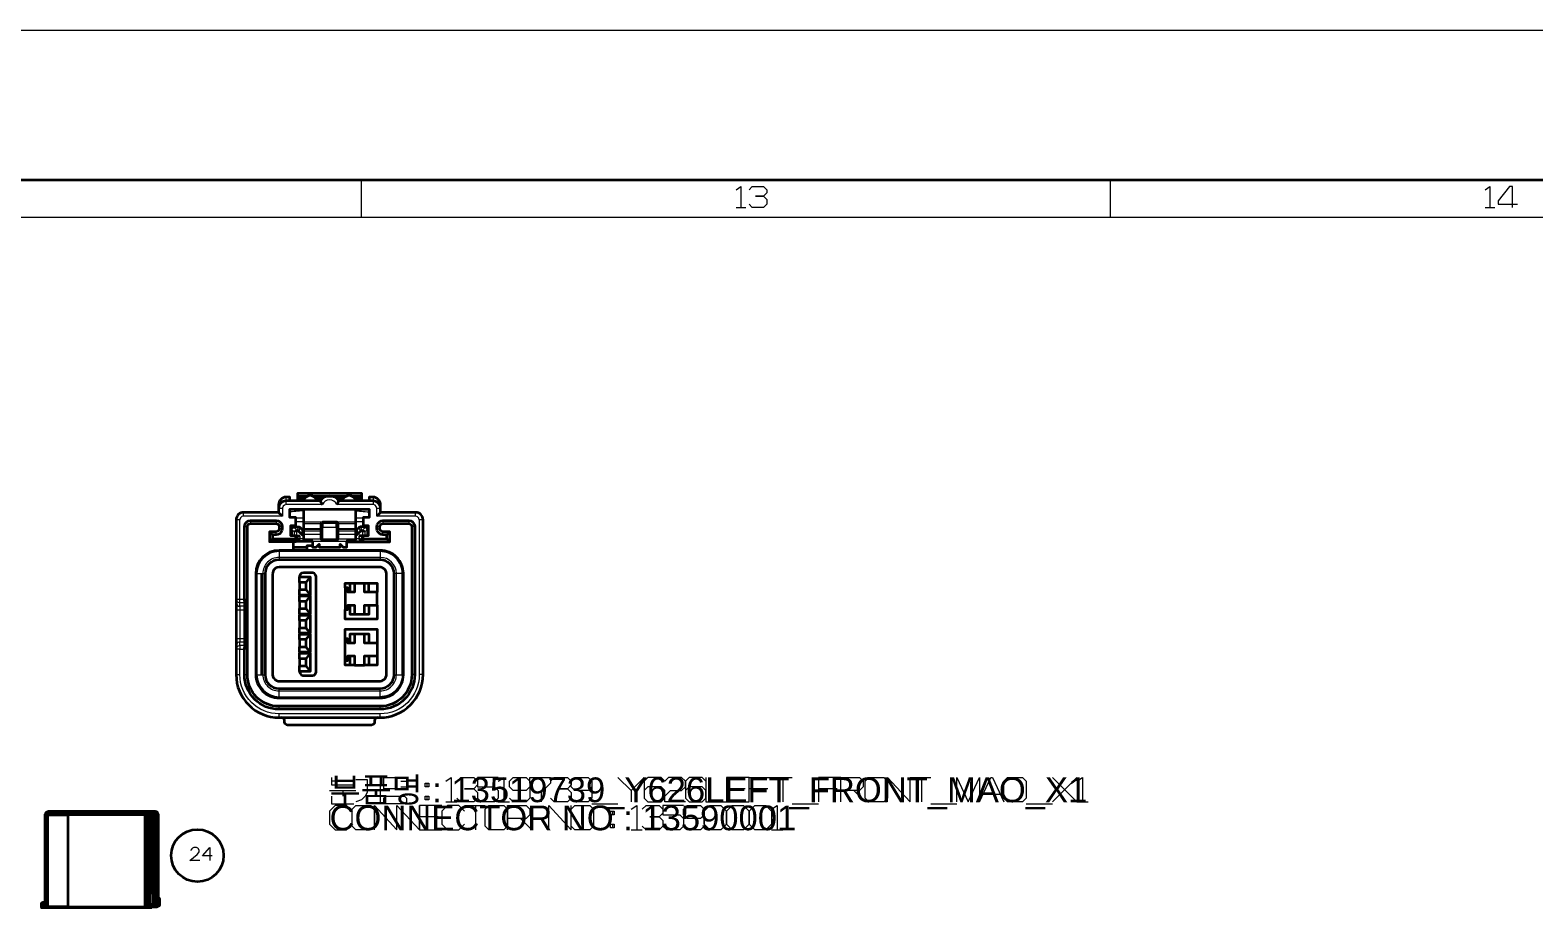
# Model space of a CAD drawing. Header units: millimetres. Extents: x 0 to 174, y 0 to 33.
# Drawn here: x 46.29 to 54.19, y 28.54 to 33.11 of the extents above; entities that cross this region are included whole.
import ezdxf

# ---------------------------------------------------------------- set-up
doc = ezdxf.new("R2010")
doc.units = ezdxf.units.MM
doc.layers.add('CAPTION_LLM_TEXT', color=7, linetype='Continuous')
doc.layers.add('CAPTION_ORIGINAL_OUTLINES', color=7, linetype='Continuous')
doc.layers.add('PDF_Geomertry', color=7, linetype='Continuous', true_color=0x405f80)
doc.styles.get("Standard").update_dxf_attribs({"font": 'arial.ttf'})

# ---------------------------------------------------------------- blocks, each defined once
blk = doc.blocks.new('SYM_13590001_002')
at = {"layer": 'PDF_Geomertry', "color": 7, "lineweight": 35}
for points in [[(-0.2553, 0.4857), (-0.2749, 0.5053), (-0.459, 0.5053, 0.414605), (-0.4983, 0.466), (-0.4983, 0.0489), (-0.4983, 0.0304), (-0.4983, -0.0076), (-0.4983, -0.1572), (-0.4983, -0.1953), (-0.4983, -0.2139), (-0.4983, -0.3481, 0.414419), (-0.2728, -0.5736), (0.2583, -0.5736, 0.414419), (0.4839, -0.3481), (0.4839, 0.466, 0.414522), (0.4446, 0.5053), (0.2606, 0.5053), (0.2606, 0.5261), (0.2606, 0.5458, 0.412893), (0.2211, 0.5853), (0.2015, 0.5853), (0.2015, 0.5656)], [(0.2606, 0.5261, 0.41295), (0.2211, 0.5656), (0.0415, 0.5656, 0.525512), (-0.0558, 0.5656), (-0.2356, 0.5656, 0.415528), (-0.2749, 0.5261), (-0.2749, 0.5053)], [(-0.2158, 0.5656), (-0.2158, 0.5853), (-0.2356, 0.5853, 0.411879), (-0.2749, 0.5458), (-0.2749, 0.5264)], [(0.17, 0.3654), (0.2931, 0.3654), (0.2931, 0.3872), (0.2733, 0.3872), (0.2726, 0.3872), (0.2631, 0.3889), (0.2544, 0.3935), (0.2476, 0.4004), (0.2433, 0.409), (0.2418, 0.4188), (0.2418, 0.4306), (0.2418, 0.4311), (0.2435, 0.4407), (0.2481, 0.4493), (0.255, 0.4561), (0.2637, 0.4606), (0.2733, 0.4619), (0.4092, 0.4619), (0.4099, 0.4619), (0.4193, 0.4603), (0.4279, 0.4557), (0.4347, 0.4488), (0.4392, 0.4401), (0.4407, 0.4306), (0.4407, -0.3481, -0.413729), (0.2583, -0.5303), (-0.2728, -0.5303, -0.414293), (-0.455, -0.3481), (-0.455, -0.2139), (-0.455, -0.2114), (-0.4526, -0.2019), (-0.4393, -0.2197)], [(0.2576, 0.4306), (0.2586, 0.4361), (0.2643, 0.4435), (0.2733, 0.4463), (0.4092, 0.4463), (0.4147, 0.4453), (0.4221, 0.4394), (0.4249, 0.4306), (0.4249, -0.3481, -0.413882), (0.2583, -0.5146), (-0.2728, -0.5146, -0.413882), (-0.4393, -0.3481), (-0.4393, -0.2197), (-0.4393, -0.2026), (-0.4393, -0.1572), (-0.4393, -0.0076), (-0.4393, 0.0376), (-0.4393, 0.0547), (-0.4393, 0.4306), (-0.4383, 0.4361), (-0.4325, 0.4435), (-0.4235, 0.4463), (-0.2876, 0.4463), (-0.2822, 0.4453), (-0.2747, 0.4394), (-0.2719, 0.4306), (-0.2719, 0.4188), (-0.2729, 0.4132), (-0.2787, 0.4057), (-0.2876, 0.4029), (-0.3232, 0.4029), (-0.3232, 0.3496), (-0.3074, 0.3654)]]:
    blk.add_lwpolyline(points, format="xyb", dxfattribs=at)
at = {"layer": 'PDF_Geomertry', "color": 7, "lineweight": 13}
for points in [[(0.4446, 0.4857), (0.2408, 0.4857), (0.2408, 0.5261), (0.2385, 0.5354), (0.2321, 0.5425), (0.2232, 0.5458), (0.2211, 0.5458), (0.0297, 0.5458, 0.693537), (-0.044, 0.5458), (-0.2356, 0.5458), (-0.2449, 0.5436), (-0.2519, 0.5371), (-0.2551, 0.5282), (-0.2553, 0.5261), (-0.2553, 0.4857), (-0.459, 0.4857), (-0.459, 0.5053)], [(-0.2729, 0.3053), (-0.2729, 0.299, 0.413646), (-0.3888, 0.1833), (-0.3583, 0.1833), (-0.3583, -0.3482), (-0.3458, -0.3482)], [(0.2586, 0.3053), (0.2586, 0.299), (-0.2729, 0.299), (-0.2729, 0.2686, 0.414407), (-0.3583, 0.1833), (-0.3458, 0.1833)], [(0.3806, 0.1833), (0.3743, 0.1833, 0.414441), (0.2586, 0.299), (0.2586, 0.2686), (-0.2729, 0.2686), (-0.2729, 0.2561)], [(-0.2729, -0.4703), (-0.2729, -0.464), (0.2586, -0.464), (0.2586, -0.4336, 0.414436), (0.3439, -0.3482), (0.3743, -0.3482), (0.3743, 0.1833), (0.3439, 0.1833, 0.413998), (0.2586, 0.2686), (0.2586, 0.2561)], [(-0.395, 0.1833), (-0.3888, 0.1833), (-0.3888, -0.3482), (-0.3583, -0.3482, 0.414924), (-0.2729, -0.4336), (-0.2729, -0.4211)], [(-0.2728, -0.5736), (-0.2728, -0.5539, -0.414603), (-0.4786, -0.3481)], [(-0.395, -0.3482), (-0.3888, -0.3482, 0.413968), (-0.2729, -0.464), (-0.2729, -0.4336), (0.2586, -0.4336), (0.2586, -0.4211)], [(0.4839, -0.3481), (0.4643, -0.3481, -0.414156), (0.2583, -0.5539)], [(0.3806, -0.3482), (0.3743, -0.3482, -0.414792), (0.2586, -0.464), (0.2586, -0.4703)]]:
    blk.add_lwpolyline(points, format="xyb", dxfattribs=at)
for points in [[(-0.2356, 0.5458), (-0.2356, 0.5656), (-0.2356, 0.5853)], [(0.2211, 0.5853), (0.2211, 0.5656), (0.2211, 0.5458)], [(-0.459, 0.4857), (-0.4682, 0.4833), (-0.4753, 0.4769), (-0.4786, 0.4679), (-0.4786, 0.466), (-0.4983, 0.466)], [(-0.2553, 0.5261), (-0.2749, 0.5261)], [(-0.2158, 0.5079), (-0.2139, 0.5079), (-0.2149, 0.5222)], [(-0.145, 0.5131), (-0.1549, 0.5125), (-0.1646, 0.5118), (-0.1744, 0.5111), (-0.1843, 0.5104), (-0.194, 0.5096), (-0.2039, 0.5089), (-0.2137, 0.5079), (-0.2139, 0.5079), (-0.2139, 0.4789)], [(-0.1843, 0.4758), (-0.145, 0.4758)], [(0.1306, 0.5131), (0.1308, 0.5131), (0.1406, 0.5125), (0.1504, 0.5118), (0.1603, 0.5111), (0.1701, 0.5104), (0.1799, 0.5096), (0.1897, 0.5088), (0.1994, 0.5079), (0.1994, 0.4789)], [(0.1306, 0.4758), (0.17, 0.4758)], [(0.2004, 0.5222), (0.1994, 0.5079), (0.2015, 0.5079)], [(0.2606, 0.5261), (0.2408, 0.5261)], [(0.4643, 0.466), (0.4619, 0.4753), (0.4556, 0.4824), (0.4465, 0.4856), (0.4446, 0.4857), (0.4446, 0.5053)], [(-0.4393, 0.0376), (-0.455, 0.0114), (-0.4786, 0.0114), (-0.4786, 0.0299), (-0.4858, 0.0311), (-0.4921, 0.035), (-0.496, 0.0399), (-0.4983, 0.0489), (-0.4786, 0.0489), (-0.4786, 0.466)], [(-0.455, 0.4306), (-0.4393, 0.4306)], [(-0.4235, 0.4619), (-0.4235, 0.4463)], [(-0.2876, 0.4619), (-0.2876, 0.4463)], [(-0.2876, 0.3872), (-0.2876, 0.4029)], [(-0.2562, 0.4306), (-0.2719, 0.4306)], [(-0.2562, 0.4188), (-0.2719, 0.4188)], [(-0.2075, 0.4168), (-0.1929, 0.4024), (-0.1929, 0.3813)], [(-0.1962, 0.4281), (-0.1818, 0.4135), (-0.1756, 0.4135), (-0.1693, 0.4285)], [(-0.1922, 0.4285), (-0.1922, 0.4364)], [(-0.145, 0.4546), (-0.1843, 0.4546)], [(-0.1662, 0.4024), (-0.1818, 0.4024), (-0.1818, 0.3813)], [(-0.1615, 0.4251), (-0.1694, 0.406)], [(-0.0476, 0.4535), (-0.145, 0.4535)], [(-0.0506, 0.4447), (-0.145, 0.4447)], [(-0.0506, 0.4193), (-0.145, 0.4193)], [(-0.0506, 0.415), (-0.145, 0.415)], [(-0.0506, 0.4069), (-0.145, 0.4069)], [(-0.0506, 0.4399), (-0.0499, 0.4428), (-0.0492, 0.4442), (-0.0482, 0.4453), (-0.0457, 0.4469), (-0.0426, 0.4475), (-0.0426, 0.4553)], [(0.0361, 0.4282), (0.0282, 0.4282), (0.0282, 0.4475), (-0.0426, 0.4475), (-0.0426, 0.4282), (-0.0506, 0.4282)], [(0.0282, 0.4553), (0.0282, 0.4475), (0.0326, 0.4463), (0.0347, 0.4442), (0.0356, 0.4428), (0.036, 0.4413), (0.0361, 0.4399)], [(0.1306, 0.4535), (0.0332, 0.4535)], [(0.1306, 0.4447), (0.0361, 0.4447)], [(0.1306, 0.4193), (0.0361, 0.4193)], [(0.1306, 0.415), (0.0361, 0.415)], [(0.1306, 0.4069), (0.0361, 0.4069)], [(0.17, 0.4546), (0.1306, 0.4546)], [(0.1471, 0.4251), (0.155, 0.406)], [(0.1674, 0.3813), (0.1674, 0.4024), (0.1519, 0.4024)], [(0.155, 0.4285), (0.1611, 0.4135), (0.1674, 0.4135), (0.1819, 0.4281)], [(0.1778, 0.4364), (0.1778, 0.4285)], [(0.1931, 0.4168), (0.1785, 0.4024), (0.1785, 0.3813)], [(0.2418, 0.4306), (0.2575, 0.4306)], [(0.2418, 0.4188), (0.2575, 0.4188)], [(0.2733, 0.4619), (0.2733, 0.4463)], [(0.2733, 0.3872), (0.2733, 0.4029)], [(0.4092, 0.4619), (0.4092, 0.4463)], [(0.4407, 0.4306), (0.4249, 0.4306)], [(0.4839, 0.466), (0.4643, 0.466), (0.4643, -0.3481)], [(-0.1843, 0.3596), (-0.1785, 0.3596)], [(-0.1628, 0.3813), (-0.1628, 0.3675), (-0.145, 0.3675)], [(-0.0506, 0.3894), (-0.145, 0.3894)], [(-0.0506, 0.3639), (-0.145, 0.3639)], [(0.0835, 0.3513), (-0.0978, 0.3513)], [(-0.0978, 0.3257), (-0.0746, 0.3257)], [(-0.0624, 0.3257), (0.0479, 0.3257)], [(-0.0506, 0.3636), (-0.0426, 0.3636), (-0.0426, 0.3557)], [(0.0282, 0.3557), (0.0282, 0.3636), (0.0361, 0.3636)], [(0.1306, 0.3894), (0.0361, 0.3894)], [(0.1306, 0.3639), (0.0361, 0.3639)], [(0.0601, 0.3257), (0.0833, 0.3257)], [(0.1306, 0.3675), (0.1483, 0.3675), (0.1483, 0.3813)], [(0.164, 0.3596), (0.17, 0.3596)], [(0.3314, -0.3482), (0.3439, -0.3482), (0.3439, 0.1833), (0.3314, 0.1833)], [(-0.4983, 0.0304), (-0.4975, 0.025), (-0.4951, 0.02), (-0.4914, 0.0158), (-0.4865, 0.0129), (-0.4786, 0.0114), (-0.4786, -0.0076), (-0.455, -0.0076), (-0.4393, -0.0076)], [(-0.455, 0.0299), (-0.4786, 0.0299), (-0.4786, 0.0489), (-0.455, 0.0489)], [(-0.4983, -0.0076), (-0.4786, -0.0076), (-0.4786, -0.1572), (-0.455, -0.1572), (-0.4393, -0.1572)], [(-0.4983, -0.1572), (-0.4786, -0.1572), (-0.4786, -0.1762), (-0.455, -0.1762), (-0.4393, -0.2026)], [(-0.4983, -0.3481), (-0.4786, -0.3481), (-0.4786, -0.2139), (-0.4983, -0.2139), (-0.496, -0.2049), (-0.4921, -0.2), (-0.4858, -0.1961), (-0.4786, -0.1949), (-0.4786, -0.1762), (-0.4843, -0.1771), (-0.4896, -0.1794), (-0.4937, -0.1832), (-0.4968, -0.1879), (-0.4983, -0.1953)], [(-0.455, -0.1949), (-0.4786, -0.1949), (-0.4786, -0.2139), (-0.455, -0.2139)], [(-0.455, -0.3481), (-0.4393, -0.3481)], [(0.4407, -0.3481), (0.4249, -0.3481)], [(-0.2728, -0.5303), (-0.2728, -0.5146)], [(0.2583, -0.5303), (0.2583, -0.5146)], [(0.2583, -0.5736), (0.2583, -0.5539), (-0.2728, -0.5539)]]:
    blk.add_lwpolyline(points, dxfattribs=at)
at = {"layer": 'PDF_Geomertry', "color": 7, "lineweight": 35}
for points in [[(-0.1746, 0.5911), (-0.1746, 0.6069), (0.1601, 0.6069), (0.1601, 0.5911), (0.1601, 0.5793), (0.1601, 0.5656)], [(-0.1746, 0.5793), (-0.1746, 0.5911), (-0.1218, 0.5911)], [(-0.1746, 0.5656), (-0.1746, 0.5793), (-0.1394, 0.5793)], [(-0.0972, 0.5911), (-0.0072, 0.5911), (0.0829, 0.5911)], [(-0.0796, 0.5793), (-0.0426, 0.5793)], [(-0.0558, 0.5656), (-0.0511, 0.5569), (-0.046, 0.5486), (-0.044, 0.5458)], [(0.0282, 0.5793), (0.0653, 0.5793)], [(0.0297, 0.5458), (0.035, 0.5542), (0.0399, 0.5626), (0.0414, 0.5656)], [(0.1075, 0.5911), (0.1601, 0.5911)], [(0.1251, 0.5793), (0.1601, 0.5793)], [(-0.4393, 0.0547), (-0.4526, 0.0369), (-0.4536, 0.0393), (-0.455, 0.0489), (-0.455, 0.4306), (-0.455, 0.4311), (-0.4533, 0.4407), (-0.4488, 0.4493), (-0.4418, 0.4561), (-0.4332, 0.4606), (-0.4235, 0.4619), (-0.2876, 0.4619), (-0.2871, 0.4619), (-0.2775, 0.4603), (-0.2689, 0.4557), (-0.2621, 0.4488), (-0.2576, 0.4401), (-0.2562, 0.4306), (-0.2562, 0.4188), (-0.2562, 0.4181), (-0.2579, 0.4085), (-0.2625, 0.3999), (-0.2694, 0.3931), (-0.2781, 0.3888), (-0.2876, 0.3872), (-0.3074, 0.3872), (-0.3074, 0.3654), (-0.1843, 0.3654), (-0.1843, 0.3813), (-0.21, 0.3813), (-0.21, 0.4364), (-0.1843, 0.4364), (-0.1843, 0.4789), (-0.2158, 0.4789), (-0.2158, 0.5222), (0.2015, 0.5222), (0.2015, 0.4789), (0.17, 0.4789), (0.17, 0.4364), (0.1956, 0.4364), (0.1956, 0.3813), (0.17, 0.3813)], [(-0.145, 0.5222), (-0.145, 0.4535), (-0.145, 0.4447), (-0.145, 0.4193), (-0.145, 0.415), (-0.145, 0.4069), (-0.145, 0.3894), (-0.145, 0.3639), (-0.145, 0.3617), (-0.1096, 0.3617), (-0.1024, 0.3592), (-0.0978, 0.3513), (-0.0978, 0.3499), (-0.0978, 0.3257), (-0.0978, 0.3222), (-0.0781, 0.3222), (-0.0746, 0.3257), (-0.0624, 0.3381), (-0.0624, 0.3257), (-0.0624, 0.3222), (0.0479, 0.3222), (0.0479, 0.3257), (0.0479, 0.3381), (0.0601, 0.3257), (0.0636, 0.3222), (0.0833, 0.3222), (0.0833, 0.3257), (0.0833, 0.3499), (0.0835, 0.3513), (0.0868, 0.3581), (0.0951, 0.3617), (0.1306, 0.3617), (0.1306, 0.3639), (0.1306, 0.3894), (0.1306, 0.4069), (0.1306, 0.415), (0.1306, 0.4193), (0.1306, 0.4447), (0.1306, 0.4535), (0.1306, 0.5222)], [(0.2606, 0.5053), (0.2408, 0.4857)], [(-0.3232, 0.4029), (-0.3074, 0.3872)], [(-0.2081, 0.4128), (-0.2081, 0.3813)], [(-0.2079, 0.4128), (-0.2069, 0.4183), (-0.2013, 0.4257), (-0.1922, 0.4285), (-0.1712, 0.4285), (-0.1693, 0.4285), (-0.1615, 0.4251), (-0.16, 0.4239), (-0.1489, 0.4128), (-0.1489, 0.3951)], [(-0.1843, 0.4285), (-0.1843, 0.4364)], [(-0.145, 0.3951), (-0.1489, 0.3951), (-0.1489, 0.385), (-0.1662, 0.4024), (-0.1694, 0.406), (-0.1756, 0.4135)], [(-0.1489, 0.4051), (-0.145, 0.4051)], [(0.1611, 0.4135), (0.155, 0.406), (0.1519, 0.4024), (0.1346, 0.385), (0.1346, 0.3951), (0.1306, 0.3951)], [(0.1306, 0.4051), (0.1346, 0.4051)], [(0.1936, 0.3813), (0.1936, 0.4128), (0.1908, 0.4218), (0.1833, 0.4275), (0.1819, 0.4281), (0.1778, 0.4285), (0.1568, 0.4285), (0.155, 0.4285), (0.1471, 0.4251), (0.1457, 0.4239), (0.1346, 0.4128), (0.1346, 0.3951)], [(0.17, 0.4364), (0.17, 0.4285)], [(0.2575, 0.4188), (0.2575, 0.4306)], [(0.2931, 0.3654), (0.3087, 0.3496), (0.3087, 0.4029), (0.2733, 0.4029), (0.2678, 0.4039), (0.2604, 0.4097), (0.2576, 0.4188)], [(0.3087, 0.4029), (0.2931, 0.3872)], [(-0.1843, 0.3654), (-0.1843, 0.3496), (-0.3232, 0.3496)], [(-0.1974, 0.3053), (-0.1974, 0.3496)], [(-0.1265, 0.3201), (-0.1974, 0.3201)], [(-0.1843, 0.3813), (-0.1818, 0.3813), (-0.1628, 0.3813)], [(-0.1785, 0.3813), (-0.1785, 0.3518), (-0.1843, 0.3518)], [(-0.0979, 0.3518), (-0.1785, 0.3518), (-0.1628, 0.3675)], [(-0.0978, 0.3299), (-0.1265, 0.3299), (-0.1265, 0.3053)], [(-0.0624, 0.3299), (-0.0704, 0.3299)], [(0.056, 0.3299), (0.0479, 0.3299)], [(0.0833, 0.3496), (0.17, 0.3496), (0.17, 0.3654), (0.17, 0.3813), (0.1674, 0.3813), (0.1483, 0.3813)], [(0.0835, 0.3518), (0.164, 0.3518), (0.17, 0.3518)], [(0.164, 0.3813), (0.164, 0.3518), (0.1483, 0.3675)], [(0.17, 0.3496), (0.3087, 0.3496)], [(-0.3654, 0.1833), (-0.3654, -0.3482)], [(0.2921, 0.1833), (0.2906, 0.1929), (0.2865, 0.2017), (0.28, 0.209), (0.2717, 0.214), (0.2622, 0.2165), (0.2586, 0.2167), (-0.2729, 0.2167), (-0.2826, 0.2153), (-0.2914, 0.2113), (-0.2986, 0.2047), (-0.3037, 0.1964), (-0.3062, 0.1869), (-0.3064, 0.1833), (-0.3064, -0.3482), (-0.305, -0.3579), (-0.3008, -0.3667), (-0.2943, -0.3739), (-0.2861, -0.379), (-0.2767, -0.3815), (-0.2729, -0.3817), (0.2586, -0.3817), (0.2682, -0.3803), (0.2769, -0.3761), (0.2843, -0.3697), (0.2893, -0.3614), (0.2918, -0.3519), (0.2921, -0.3482)], [(-0.1093, 0.1656), (-0.1324, 0.136), (-0.1647, 0.136), (-0.1647, 0.1656)], [(0.2919, -0.3482), (0.2919, 0.1833)], [(-0.1647, 0.136), (-0.1647, 0.099)], [(-0.1647, 0.0694), (-0.1647, 0.099), (-0.1324, 0.099), (-0.1093, 0.0694)], [(-0.1324, 0.136), (-0.1324, 0.099)], [(0.1011, 0.0849), (0.1011, 0.1336), (0.1244, 0.1336), (0.1244, 0.0849), (0.1011, 0.0849), (0.0893, 0.0849), (0.0893, 0.1085), (0.0754, 0.1085), (0.0754, 0.1336), (0.1011, 0.1336)], [(0.0754, 0.1085), (0.0754, -0.0057), (0.0893, -0.0057), (0.0893, 0.0179), (0.1011, 0.0179), (0.1244, 0.0179), (0.1244, -0.031)], [(0.1244, 0.1336), (0.1761, 0.1336)], [(0.1994, 0.0849), (0.1994, 0.1336), (0.2428, 0.1336), (0.2428, 0.0849), (0.1994, 0.0849), (0.1761, 0.0849), (0.1761, 0.1336), (0.1994, 0.1336)], [(0.1761, -0.031), (0.1761, 0.0179), (0.1994, 0.0179), (0.2428, 0.0179), (0.2428, 0.0849)], [(-0.4526, 0.0369), (-0.4544, 0.0325), (-0.455, 0.0299), (-0.455, 0.0114), (-0.455, -0.0076), (-0.455, -0.1572), (-0.455, -0.1762), (-0.455, -0.1949), (-0.4544, -0.1975), (-0.4526, -0.2019)], [(-0.1093, 0.0656), (-0.1324, 0.036), (-0.1647, 0.036), (-0.1647, 0.0656)], [(-0.1647, 0.036), (-0.1647, -0.001)], [(-0.1324, 0.036), (-0.1324, -0.001)], [(0.2428, 0.0179), (0.2428, -0.0569), (0.0754, -0.0569), (0.0754, -0.0057)], [(0.1994, 0.0179), (0.1994, -0.031), (0.1011, -0.031), (0.1011, 0.0179)], [(-0.1647, -0.0306), (-0.1647, -0.001), (-0.1324, -0.001), (-0.1093, -0.0306)], [(-0.1093, -0.0344), (-0.1324, -0.064), (-0.1647, -0.064), (-0.1647, -0.0344)], [(-0.1647, -0.064), (-0.1647, -0.101)], [(-0.1324, -0.064), (-0.1324, -0.101)], [(-0.1647, -0.1306), (-0.1647, -0.101), (-0.1324, -0.101), (-0.1093, -0.1306)], [(-0.1093, -0.1344), (-0.1324, -0.164), (-0.1647, -0.164), (-0.1647, -0.1344)], [(0.1244, -0.134), (0.1244, -0.1829), (0.1011, -0.1829), (0.0893, -0.1829), (0.0893, -0.1593), (0.0754, -0.1593), (0.0754, -0.1081), (0.2428, -0.1081), (0.2428, -0.1829), (0.1994, -0.1829), (0.1761, -0.1829), (0.1761, -0.134)], [(0.1011, -0.1829), (0.1011, -0.134), (0.1994, -0.134), (0.1994, -0.1829)], [(-0.1647, -0.164), (-0.1647, -0.201)], [(-0.1647, -0.2306), (-0.1647, -0.201), (-0.1324, -0.201), (-0.1093, -0.2306)], [(-0.1093, -0.2344), (-0.1324, -0.264), (-0.1647, -0.264), (-0.1647, -0.2344)], [(-0.1324, -0.164), (-0.1324, -0.201)], [(0.0754, -0.2735), (0.0754, -0.1593)], [(0.2428, -0.1829), (0.2428, -0.2499)], [(-0.1647, -0.264), (-0.1647, -0.301)], [(-0.1647, -0.3306), (-0.1647, -0.301), (-0.1324, -0.301), (-0.1093, -0.3306)], [(-0.1324, -0.264), (-0.1324, -0.301)], [(0.1011, -0.2986), (0.0754, -0.2986), (0.0754, -0.2735), (0.0893, -0.2735), (0.0893, -0.2499), (0.1011, -0.2499), (0.1244, -0.2499), (0.1244, -0.2986), (0.1011, -0.2986), (0.1011, -0.2499)], [(0.1244, -0.2986), (0.1761, -0.2986)], [(0.1994, -0.2499), (0.1994, -0.2986), (0.1761, -0.2986), (0.1761, -0.2499), (0.1994, -0.2499), (0.2428, -0.2499), (0.2428, -0.2986), (0.1994, -0.2986)], [(0.2447, -0.5736), (0.2358, -0.5764), (0.23, -0.5839), (0.229, -0.5893), (0.229, -0.5972), (0.2281, -0.6028), (0.2222, -0.6101), (0.2133, -0.6131), (-0.2276, -0.6131), (-0.2332, -0.6119), (-0.2406, -0.6062), (-0.2435, -0.5972), (-0.2435, -0.5893), (-0.2463, -0.5804), (-0.2536, -0.5746), (-0.2592, -0.5736)]]:
    blk.add_lwpolyline(points, dxfattribs=at)
at = {"layer": 'PDF_Geomertry', "color": 7, "lineweight": 13}
for points in [[(-0.1929, 0.4024), (-0.1894, 0.4075), (-0.1818, 0.4135), (-0.1818, 0.4024)], [(-0.0426, 0.4282), (0.0282, 0.4282), (0.0282, 0.3636), (-0.0426, 0.3636)], [(0.1674, 0.4135), (0.1725, 0.41), (0.1785, 0.4024), (0.1674, 0.4024)]]:
    blk.add_lwpolyline(points, close=True, dxfattribs=at)
at = {"layer": 'PDF_Geomertry', "color": 7, "lineweight": 35}
for points in [[(0.0282, 0.4553), (0.0317, 0.4546), (0.0361, 0.4475), (0.0361, 0.4399), (0.0361, 0.4282), (0.0361, 0.3636), (0.0353, 0.3601), (0.0282, 0.3557), (-0.0426, 0.3557), (-0.0461, 0.3565), (-0.0506, 0.3636), (-0.0506, 0.4282), (-0.0506, 0.4399), (-0.0506, 0.4475), (-0.0497, 0.4508), (-0.0426, 0.4553)], [(-0.1647, -0.2344), (-0.1093, -0.2344), (-0.1093, -0.3306), (-0.1647, -0.3306), (-0.1647, -0.3325), (-0.1624, -0.3418), (-0.156, -0.3489), (-0.1469, -0.3521), (-0.145, -0.3522), (-0.0978, -0.3522), (-0.0885, -0.3499), (-0.0814, -0.3435), (-0.0782, -0.3344), (-0.0781, -0.3325), (-0.0781, 0.1675), (-0.0804, 0.1768), (-0.0868, 0.1839), (-0.0958, 0.1871), (-0.0978, 0.1872), (-0.145, 0.1872), (-0.1543, 0.1849), (-0.1614, 0.1785), (-0.1646, 0.1694), (-0.1647, 0.1675), (-0.1647, 0.1656), (-0.1093, 0.1656), (-0.1093, 0.0694), (-0.1647, 0.0694), (-0.1647, 0.0656), (-0.1093, 0.0656), (-0.1093, -0.0306), (-0.1647, -0.0306), (-0.1647, -0.0344), (-0.1093, -0.0344), (-0.1093, -0.1306), (-0.1647, -0.1306), (-0.1647, -0.1344), (-0.1093, -0.1344), (-0.1093, -0.2306), (-0.1647, -0.2306)]]:
    blk.add_lwpolyline(points, close=True, dxfattribs=at)
for points in [[(0.3806, 0.1833, 0.414868), (0.2586, 0.3053), (-0.2729, 0.3053, 0.414065), (-0.395, 0.1833), (-0.395, -0.3482, 0.414399), (-0.2729, -0.4703), (0.2586, -0.4703, 0.415228), (0.3806, -0.3482)], [(0.3314, 0.1833, 0.412601), (0.2586, 0.2561), (-0.2729, 0.2561, 0.413206), (-0.3458, 0.1833), (-0.3458, -0.3482, 0.413766), (-0.2729, -0.4211), (0.2586, -0.4211, 0.413206), (0.3314, -0.3482)]]:
    blk.add_lwpolyline(points, format="xyb", close=True, dxfattribs=at)
for centre, start, end in [((-0.1095, 0.5537), 17.56589, 162.43411), ((0.0952, 0.5537), 17.56574, 162.43426)]:
    blk.add_arc(centre, 0.0394, start, end, dxfattribs=at)
blk = doc.blocks.new('SYM_24_016')
at = {"layer": 'PDF_Geomertry', "lineweight": 70}
for points in [[(-0.2835, -0.1384), (-0.2913, -0.1384), (-0.2953, -0.1384), (-0.3031, -0.1384), (-0.3031, -0.1541), (-0.2986, -0.1612), (-0.2953, -0.162), (-0.2913, -0.162), (-0.2756, -0.162), (-0.1706, -0.162), (0.2364, -0.162), (0.2482, -0.162), (0.2553, -0.1576), (0.2561, -0.1541), (0.2561, 0.3302), (0.2521, 0.338), (0.2463, 0.3399)], [(0.299, 0.0166), (0.299, 0.3302), (0.295, 0.338), (0.2892, 0.3399), (0.2764, 0.3399), (0.2665, 0.3399), (0.2463, 0.3399), (0.2364, 0.3399), (-0.1706, 0.3399), (-0.2736, 0.3399), (-0.2814, 0.336), (-0.2835, 0.3302), (-0.2835, -0.1541), (-0.279, -0.1612), (-0.2756, -0.162)], [(0.2861, 0.3302), (0.2822, 0.338), (0.2764, 0.3399)], [(0.296, -0.1433), (0.3068, -0.1433), (0.3068, -0.1138), (0.299, -0.1138), (0.299, -0.0891), (0.296, -0.0891), (0.2863, -0.0301), (0.2863, 0.3302)], [(0.3, -0.0355), (0.2999, -0.0256), (0.2999, -0.0158), (0.2996, -0.0059), (0.2994, 0.0038), (0.299, 0.0137), (0.2986, 0.0235), (0.2982, 0.0334), (0.2976, 0.0433), (0.2971, 0.0523)], [(0.2863, -0.0301), (0.2665, -0.0317)], [(0.3, -0.1138), (0.3, -0.0355), (0.2871, -0.0355)], [(0.2931, -0.0715), (0.2931, -0.0645), (0.2919, -0.0645)], [(0.2764, -0.0908), (0.296, -0.0891), (0.296, -0.1483), (0.2764, -0.1483), (0.2561, -0.1483)], [(-0.1786, -0.2526), (-0.2008, -0.2526), (-0.2054, -0.2526), (-0.2054, -0.1738), (-0.2251, -0.1738), (-0.2322, -0.1738), (-0.2392, -0.1738), (-0.2392, -0.2644), (-0.2347, -0.2715), (-0.2312, -0.2722), (-0.2251, -0.2722), (-0.1975, -0.2722), (-0.1786, -0.2722)], [(-0.2169, -0.162), (-0.2169, -0.1738)], [(-0.1786, -0.162), (-0.1786, -0.3234), (-0.1738, -0.3292), (-0.1726, -0.3294)], [(-0.1264, -0.162), (-0.1264, -0.1649), (-0.1219, -0.1649), (-0.1219, -0.162)], [(-0.1175, -0.162), (-0.1175, -0.1649), (-0.1219, -0.1649)], [(0.0286, -0.162), (0.0286, -0.1649), (0.0257, -0.1649), (0.0226, -0.1649), (0.0219, -0.1649), (0.0212, -0.1649), (0.0212, -0.162)], [(0.0219, -0.162), (0.0219, -0.1649)], [(0.0226, -0.162), (0.0226, -0.1649)], [(0.0257, -0.162), (0.0257, -0.1649)], [(0.0338, -0.162), (0.0338, -0.1649), (0.0286, -0.1649)], [(0.0478, -0.162), (0.0478, -0.1649), (0.0471, -0.1649), (0.044, -0.1649), (0.0411, -0.1649), (0.0367, -0.1649), (0.0338, -0.1649)], [(0.0367, -0.162), (0.0367, -0.1649)], [(0.0411, -0.162), (0.0411, -0.1649)], [(0.044, -0.162), (0.044, -0.1649)], [(0.0471, -0.162), (0.0471, -0.1649)], [(0.0969, -0.3294), (0.1028, -0.3245), (0.1029, -0.3234), (0.1029, -0.162)], [(0.1029, -0.2526), (0.1251, -0.2526), (0.1297, -0.2526), (0.1297, -0.1738), (0.1494, -0.1738), (0.1565, -0.1738), (0.1635, -0.1738), (0.1635, -0.2644), (0.1626, -0.2678), (0.1556, -0.2722), (0.1494, -0.2722), (0.1218, -0.2722), (0.1029, -0.2722)], [(0.1413, -0.162), (0.1413, -0.1738)], [(0.1793, -0.162), (0.1793, -0.1758), (0.181, -0.1853), (0.1858, -0.1937), (0.1933, -0.1998), (0.2025, -0.203), (0.2068, -0.2033), (0.2574, -0.2033), (0.2619, -0.2033), (0.2707, -0.2002), (0.2754, -0.1923), (0.2742, -0.1831), (0.2674, -0.1769), (0.2619, -0.1758), (0.2574, -0.1758), (0.2413, -0.1758), (0.2354, -0.1738), (0.2314, -0.1659), (0.2314, -0.162)], [(0.2574, -0.2033), (0.2636, -0.2019), (0.2685, -0.1977), (0.271, -0.1919), (0.2706, -0.1855), (0.2674, -0.1801), (0.2619, -0.1766), (0.2574, -0.1758)], [(-0.1929, -0.2722), (-0.1929, -0.2781), (-0.1935, -0.2781), (-0.194, -0.2781), (-0.1965, -0.2781), (-0.199, -0.2781), (-0.2033, -0.2781), (-0.2046, -0.2781), (-0.2089, -0.2781), (-0.2113, -0.2781), (-0.2137, -0.2781), (-0.2144, -0.2781), (-0.215, -0.2781), (-0.215, -0.2722)], [(-0.2144, -0.2722), (-0.2144, -0.2781)], [(-0.2137, -0.2722), (-0.2137, -0.2781)], [(-0.2113, -0.2722), (-0.2113, -0.2781)], [(-0.2089, -0.2722), (-0.2089, -0.2781)], [(-0.2046, -0.2722), (-0.2046, -0.2781)], [(-0.2033, -0.2722), (-0.2033, -0.2781)], [(-0.2008, -0.2526), (-0.2008, -0.2644), (-0.1997, -0.2702), (-0.1985, -0.2719), (-0.1975, -0.2722)], [(-0.199, -0.2722), (-0.199, -0.2781)], [(-0.1965, -0.2722), (-0.1965, -0.2781)], [(-0.194, -0.2722), (-0.194, -0.2781)], [(-0.1935, -0.2722), (-0.1935, -0.2781)], [(0.1378, -0.2722), (0.1378, -0.2781), (0.1157, -0.2781), (0.1157, -0.2722)], [(0.1251, -0.2526), (0.1251, -0.2644), (0.124, -0.2702), (0.1228, -0.2719), (0.1218, -0.2722)], [(-0.1757, -0.3285), (-0.1757, -0.3352), (-0.1717, -0.3431), (-0.1658, -0.3451), (-0.1599, -0.3451), (-0.129, -0.3451)], [(0.0969, -0.3292), (-0.024, -0.3292), (-0.0517, -0.3292), (-0.1726, -0.3292)], [(0.1, -0.3285), (0.1, -0.3352), (0.0979, -0.3412), (0.0901, -0.3451), (0.0842, -0.3451), (0.0533, -0.3451)]]:
    blk.add_lwpolyline(points, dxfattribs=at)
at = {"layer": 'PDF_Geomertry', "lineweight": 35}
for points in [[(-0.2835, 0.3302), (-0.1706, 0.3302), (-0.1706, 0.3399)], [(0.2364, 0.3399), (0.2364, 0.3302), (0.2561, 0.3302), (0.2665, 0.3302), (0.2665, -0.0317), (0.2764, -0.0908), (0.2764, -0.1483)], [(0.2665, 0.3399), (0.2665, 0.3302), (0.2863, 0.3302), (0.299, 0.3302)], [(-0.3031, -0.1541), (-0.2953, -0.1541), (-0.2953, -0.1384)], [(-0.2913, -0.1384), (-0.2913, -0.1541), (-0.2953, -0.1541), (-0.2953, -0.162)], [(-0.1706, -0.162), (-0.1706, -0.1541), (-0.2835, -0.1541), (-0.2913, -0.1541), (-0.2913, -0.162)], [(0.2561, -0.1541), (0.2364, -0.1541), (0.2364, -0.162)], [(-0.2322, -0.1738), (-0.2322, -0.2644), (-0.2392, -0.2644)], [(-0.2251, -0.1738), (-0.2251, -0.2644), (-0.2322, -0.2644), (-0.2318, -0.267), (-0.2307, -0.2692), (-0.2289, -0.271), (-0.2251, -0.2722), (-0.2251, -0.2644), (-0.2008, -0.2644), (-0.1786, -0.2644)], [(-0.0286, -0.162), (-0.0286, -0.3234), (-0.0471, -0.3234), (-0.0471, -0.162)], [(0.1494, -0.1738), (0.1494, -0.2644), (0.1251, -0.2644), (0.1029, -0.2644)], [(0.1635, -0.2644), (0.1565, -0.2644), (0.1565, -0.1738)], [(0.1892, -0.162), (0.1892, -0.1758), (0.1793, -0.1758)], [(0.1892, -0.1758), (0.1917, -0.1849), (0.1986, -0.1915), (0.2068, -0.1935)], [(0.2574, -0.2033), (0.2574, -0.1935), (0.2068, -0.1935), (0.2068, -0.2033)], [(0.2314, -0.1659), (0.2217, -0.1659), (0.2217, -0.162)], [(0.2217, -0.1659), (0.2239, -0.1752), (0.2303, -0.1823), (0.2393, -0.1855), (0.2413, -0.1856)], [(0.2574, -0.1758), (0.2574, -0.1856), (0.2413, -0.1856), (0.2413, -0.1758)], [(0.2574, -0.1935), (0.26, -0.1924), (0.2614, -0.1898), (0.2604, -0.1871), (0.2579, -0.1856), (0.2574, -0.1856)], [(-0.0517, -0.3292), (-0.0508, -0.3292), (-0.05, -0.3288), (-0.0492, -0.3283), (-0.0479, -0.3267), (-0.0471, -0.3234), (-0.1786, -0.3234)], [(-0.1599, -0.3292), (-0.1599, -0.3352), (-0.1757, -0.3352)], [(0.0842, -0.3292), (0.0842, -0.3352), (-0.1599, -0.3352), (-0.1599, -0.3451)], [(0.1029, -0.3234), (-0.0286, -0.3234), (-0.0282, -0.3256), (-0.0272, -0.3276), (-0.0257, -0.3288), (-0.024, -0.3292)], [(0.1, -0.3352), (0.0842, -0.3352), (0.0842, -0.3451)]]:
    blk.add_lwpolyline(points, dxfattribs=at)
for points in [[(0.2364, 0.3302), (-0.1706, 0.3302), (-0.1706, -0.1541), (0.2364, -0.1541)], [(0.1565, -0.2644), (0.1494, -0.2644), (0.1494, -0.2722), (0.1518, -0.2717), (0.1537, -0.2706), (0.1554, -0.2687)]]:
    blk.add_lwpolyline(points, close=True, dxfattribs=at)

msp = doc.modelspace()

# ---------------------------------------------------------------- linework, layer by layer
at = {"layer": 'CAPTION_ORIGINAL_OUTLINES', "color": 7, "lineweight": 13}
for points in [[(47.8737, 29.1814), (47.8737, 29.1421), (47.9918, 29.1421), (47.9918, 29.1814), (47.9918, 29.1617), (47.8737, 29.1617)], [(48.0017, 29.1715), (48.0607, 29.1715), (48.0607, 29.1322), (48.0607, 29.1026), (48.0508, 29.0831), (48.0312, 29.0633), (48.0017, 29.0535)], [(48.1296, 29.1814), (48.1296, 29.0436)], [(48.2674, 29.1814), (48.2674, 29.1224)], [(48.4742, 29.1617), (48.5036, 29.1814), (48.5036, 29.0535)], [(48.5332, 29.1617), (48.5529, 29.1814), (48.6218, 29.1814), (48.6414, 29.1617), (48.6414, 29.1421), (48.6218, 29.1224), (48.5725, 29.1224), (48.6218, 29.1224), (48.6414, 29.1026), (48.6414, 29.0732), (48.6218, 29.0535), (48.5529, 29.0535), (48.5332, 29.0732)], [(48.7497, 29.1814), (48.6414, 29.1814), (48.6414, 29.1322), (48.73, 29.1322), (48.7497, 29.1125), (48.7497, 29.0732), (48.73, 29.0535), (48.6611, 29.0535), (48.6414, 29.0732)], [(48.7497, 29.1617), (48.7792, 29.1814), (48.7792, 29.0535)], [(48.9171, 29.1322), (48.8974, 29.1125), (48.8285, 29.1125), (48.8087, 29.1322), (48.8087, 29.1617), (48.8285, 29.1814), (48.8974, 29.1814), (48.9171, 29.1617), (48.9171, 29.0732), (48.8974, 29.0535), (48.8285, 29.0535), (48.8087, 29.0732)], [(48.9171, 29.1519), (48.9171, 29.1814), (49.0253, 29.1814), (49.0253, 29.1519), (48.9761, 29.1026), (48.9761, 29.0535)], [(49.0253, 29.1617), (49.045, 29.1814), (49.1139, 29.1814), (49.1336, 29.1617), (49.1336, 29.1421), (49.1139, 29.1224), (49.0647, 29.1224), (49.1139, 29.1224), (49.1336, 29.1026), (49.1336, 29.0732), (49.1139, 29.0535), (49.045, 29.0535), (49.0253, 29.0732)], [(49.2418, 29.1322), (49.2221, 29.1125), (49.1532, 29.1125), (49.1336, 29.1322), (49.1336, 29.1617), (49.1532, 29.1814), (49.2221, 29.1814), (49.2418, 29.1617), (49.2418, 29.0732), (49.2221, 29.0535), (49.1532, 29.0535), (49.1336, 29.0732)], [(49.3796, 29.1814), (49.4485, 29.1125), (49.5174, 29.1814)], [(49.7339, 29.0535), (49.6257, 29.0535), (49.6257, 29.0831), (49.6553, 29.1125), (49.7143, 29.1125), (49.7339, 29.1322), (49.7339, 29.1617), (49.7143, 29.1814), (49.6454, 29.1814), (49.6257, 29.1617), (49.606, 29.1814), (49.5371, 29.1814), (49.5174, 29.1617), (49.5174, 29.0732), (49.5371, 29.0535), (49.606, 29.0535), (49.6257, 29.0732), (49.6257, 29.1125), (49.606, 29.1322), (49.5371, 29.1322), (49.5174, 29.1125)], [(49.8422, 29.1617), (49.8225, 29.1814), (49.7536, 29.1814), (49.7339, 29.1617), (49.7339, 29.0732), (49.7536, 29.0535), (49.8225, 29.0535), (49.8422, 29.0732), (49.8422, 29.1125), (49.8225, 29.1322), (49.7536, 29.1322), (49.7339, 29.1125)], [(49.8422, 29.1814), (49.8422, 29.0535), (49.9506, 29.0535)], [(50.0686, 29.1814), (49.9506, 29.1814), (49.9506, 29.0535), (50.0686, 29.0535), (50.0686, 29.1814), (50.1867, 29.1814), (50.295, 29.1814)], [(50.2458, 29.1814), (50.2458, 29.0535)], [(50.5508, 29.1814), (50.4328, 29.1814), (50.4328, 29.0535)], [(50.5508, 29.0535), (50.5508, 29.1814), (50.6493, 29.1814), (50.669, 29.1617), (50.669, 29.1322), (50.6493, 29.1125), (50.5508, 29.1125)], [(50.7969, 29.0535), (50.7969, 29.1814), (50.915, 29.0535), (50.915, 29.1814), (51.0233, 29.1814)], [(50.9742, 29.1814), (50.9742, 29.0535)], [(51.1611, 29.0535), (51.1611, 29.1814), (51.2201, 29.0535), (51.2792, 29.1814), (51.2792, 29.0535), (51.3383, 29.1814), (51.3482, 29.1814), (51.4072, 29.0535)], [(51.6631, 29.1814), (51.7911, 29.0535), (51.8501, 29.0535)], [(51.7911, 29.1814), (51.6631, 29.0535)], [(51.7911, 29.1617), (51.8206, 29.1814), (51.8206, 29.0535)], [(47.8639, 29.1125), (48.0017, 29.1125)], [(47.9328, 29.1125), (47.9328, 29.0831)], [(48.2379, 29.1617), (48.2674, 29.1617)], [(48.2379, 29.1322), (48.2674, 29.1322)], [(48.3757, 29.1519), (48.3757, 29.1322)], [(49.4485, 29.1125), (49.4485, 29.0535)], [(50.0489, 29.1224), (49.9506, 29.1224)], [(50.1671, 29.1224), (50.0686, 29.1224)], [(50.5312, 29.1224), (50.4328, 29.1224)], [(50.6197, 29.1125), (50.6789, 29.0535)], [(51.2989, 29.0928), (51.3875, 29.0928)], [(47.9819, 29.0043), (47.9525, 29.0338), (47.8935, 29.0338), (47.8639, 29.0043), (47.8639, 28.9354), (47.8935, 28.9058), (47.9525, 28.9058), (47.9819, 28.9354)], [(47.8737, 29.0831), (47.8737, 29.0436), (47.9918, 29.0436)], [(48.1001, 28.9058), (48.1001, 29.0338), (48.2182, 28.9058), (48.2182, 29.0338)], [(48.2182, 28.9058), (48.2182, 29.0338), (48.3362, 28.9058), (48.3362, 29.0338)], [(48.4544, 29.0338), (48.3362, 29.0338), (48.3362, 28.9058), (48.4544, 28.9058)], [(48.3757, 29.0831), (48.3757, 29.0633)], [(48.5725, 29.0043), (48.5431, 29.0338), (48.4839, 29.0338), (48.4544, 29.0043), (48.4544, 28.9354), (48.4839, 28.9058), (48.5431, 28.9058), (48.5725, 28.9354)], [(48.4742, 29.0535), (48.5332, 29.0535)], [(48.5725, 29.0338), (48.6808, 29.0338)], [(48.6315, 29.0338), (48.6315, 28.9058)], [(48.7497, 29.0535), (48.8087, 29.0535)], [(48.7989, 28.9058), (48.7989, 29.0338), (48.8974, 29.0338), (48.9171, 29.014), (48.9171, 28.9846), (48.8974, 28.9649), (48.7989, 28.9649)], [(49.0154, 28.9058), (49.0154, 29.0338), (49.1336, 28.9058), (49.1336, 29.0338)], [(49.2418, 29.0436), (49.3796, 29.0436)], [(49.4485, 29.014), (49.4781, 29.0338), (49.4781, 28.9058)], [(49.5076, 29.014), (49.5272, 29.0338), (49.5961, 29.0338), (49.6158, 29.014), (49.6158, 28.9944), (49.5961, 28.9747), (49.5469, 28.9747), (49.5961, 28.9747), (49.6158, 28.955), (49.6158, 28.9256), (49.5961, 28.9058), (49.5272, 28.9058), (49.5076, 28.9256)], [(49.7242, 29.0338), (49.6158, 29.0338), (49.6158, 28.9846), (49.7044, 28.9846), (49.7242, 28.9649), (49.7242, 28.9256), (49.7044, 28.9058), (49.6356, 28.9058), (49.6158, 28.9256)], [(49.8324, 28.9846), (49.8126, 28.9649), (49.7438, 28.9649), (49.7242, 28.9846), (49.7242, 29.014), (49.7438, 29.0338), (49.8126, 29.0338), (49.8324, 29.014), (49.8324, 28.9256), (49.8126, 28.9058), (49.7438, 28.9058), (49.7242, 28.9256)], [(50.1867, 29.014), (50.2163, 29.0338), (50.2163, 28.9058)], [(50.295, 29.0436), (50.4328, 29.0436)], [(51.0233, 29.0436), (51.1611, 29.0436)], [(51.5253, 29.0436), (51.6631, 29.0436)], [(48.4347, 28.9747), (48.3362, 28.9747)], [(48.8678, 28.9649), (48.9268, 28.9058)], [(49.3501, 29.0043), (49.3501, 28.9846)], [(49.3501, 28.9354), (49.3501, 28.9157)], [(49.4485, 28.9058), (49.5076, 28.9058)], [(50.1867, 28.9058), (50.2458, 28.9058)]]:
    msp.add_lwpolyline(points, dxfattribs=at)
for points in [[(48.1493, 29.1814), (48.2182, 29.1814), (48.2182, 29.1224), (48.1493, 29.1224), (48.1493, 29.1814)], [(50.6985, 29.1814), (50.7772, 29.1814), (50.7969, 29.1617), (50.7969, 29.0732), (50.7772, 29.0535), (50.6985, 29.0535), (50.6789, 29.0732), (50.6789, 29.1617), (50.6985, 29.1814)], [(51.4268, 29.1814), (51.5056, 29.1814), (51.5253, 29.1617), (51.5253, 29.0732), (51.5056, 29.0535), (51.4268, 29.0535), (51.4072, 29.0732), (51.4072, 29.1617), (51.4268, 29.1814)], [(48.3658, 29.1519), (48.3856, 29.1519), (48.3856, 29.1322), (48.3658, 29.1322), (48.3658, 29.1519)], [(48.0017, 29.0338), (48.0804, 29.0338), (48.1001, 29.014), (48.1001, 28.9256), (48.0804, 28.9058), (48.0017, 28.9058), (47.9819, 28.9256), (47.9819, 29.014), (48.0017, 29.0338)], [(48.1592, 29.0831), (48.2576, 29.0831), (48.2674, 29.0732), (48.2674, 29.0535), (48.2576, 29.0436), (48.1592, 29.0436), (48.1493, 29.0535), (48.1493, 29.0732), (48.1592, 29.0831)], [(48.3658, 29.0831), (48.3856, 29.0831), (48.3856, 29.0633), (48.3658, 29.0633), (48.3658, 29.0831)], [(48.7006, 29.0338), (48.7792, 29.0338), (48.7989, 29.014), (48.7989, 28.9256), (48.7792, 28.9058), (48.7006, 28.9058), (48.6808, 28.9256), (48.6808, 29.014), (48.7006, 29.0338)], [(49.1532, 29.0338), (49.2319, 29.0338), (49.2517, 29.014), (49.2517, 28.9256), (49.2319, 28.9058), (49.1532, 28.9058), (49.1336, 28.9256), (49.1336, 29.014), (49.1532, 29.0338)], [(49.8619, 29.0338), (49.921, 29.0338), (49.9506, 29.0043), (49.9506, 28.9354), (49.921, 28.9058), (49.8619, 28.9058), (49.8324, 28.9354), (49.8324, 29.0043), (49.8619, 29.0338)], [(49.98, 29.0338), (50.039, 29.0338), (50.0686, 29.0043), (50.0686, 28.9354), (50.039, 28.9058), (49.98, 28.9058), (49.9506, 28.9354), (49.9506, 29.0043), (49.98, 29.0338)], [(50.0982, 29.0338), (50.1572, 29.0338), (50.1867, 29.0043), (50.1867, 28.9354), (50.1572, 28.9058), (50.0982, 28.9058), (50.0686, 28.9354), (50.0686, 29.0043), (50.0982, 29.0338)], [(49.3403, 29.0043), (49.36, 29.0043), (49.36, 28.9846), (49.3403, 28.9846), (49.3403, 29.0043)], [(49.3403, 28.9354), (49.36, 28.9354), (49.36, 28.9157), (49.3403, 28.9157), (49.3403, 28.9354)]]:
    msp.add_lwpolyline(points, close=True, dxfattribs=at)
at = {"layer": 'PDF_Geomertry', "color": 7, "lineweight": 13}
for points in [[(0, 33.1111), (173.6221, 33.1111)], [(48.0315, 32.1268), (48.0315, 32.3236)], [(50, 32.2717), (50.0253, 32.2885), (50.0253, 32.1789)], [(50.0683, 32.2717), (50.0853, 32.2885), (50.1443, 32.2885), (50.1611, 32.2717), (50.1611, 32.2547), (50.1443, 32.2379), (50.1021, 32.2379), (50.1443, 32.2379), (50.1611, 32.221), (50.1611, 32.1957), (50.1443, 32.1789), (50.0853, 32.1789), (50.0683, 32.1957)], [(51.9685, 32.1268), (51.9685, 32.3236)], [(53.9371, 32.2717), (53.9624, 32.2885), (53.9624, 32.1789)], [(54.0813, 32.1789), (54.0813, 32.2885), (54.0644, 32.2885), (54.0054, 32.2126), (54.0054, 32.1957), (54.1065, 32.1957)], [(50, 32.1789), (50.0507, 32.1789)], [(53.9371, 32.1789), (53.9876, 32.1789)]]:
    msp.add_lwpolyline(points, dxfattribs=at)
at = {"layer": 'PDF_Geomertry', "color": 7, "lineweight": 35}
msp.add_lwpolyline([(0.7874, 0.7882), (0.7874, 32.3236), (172.8346, 32.3236), (172.8346, 0.7882)], close=True, dxfattribs=at)
at = {"layer": 'PDF_Geomertry', "color": 7, "lineweight": 13}
msp.add_lwpolyline([(0.9843, 0.9851), (0.9843, 32.1268), (172.6378, 32.1268), (172.6378, 0.9851)], close=True, dxfattribs=at)
at = {"layer": 'PDF_Geomertry', "color": 18, "lineweight": 13, "true_color": 0x260000}
for points in [[(47.1828, 28.7444), (47.1294, 28.7444), (47.1672, 28.7756), (47.175, 28.7844), (47.1783, 28.7911), (47.1783, 28.7978), (47.175, 28.8056), (47.1717, 28.81), (47.1639, 28.8133), (47.1506, 28.8133), (47.1428, 28.81), (47.1394, 28.8067), (47.135, 28.8), (47.135, 28.7967)], [(47.2472, 28.7689), (47.1961, 28.7689), (47.2339, 28.8133), (47.2339, 28.78), (47.2339, 28.7444)]]:
    msp.add_lwpolyline(points, dxfattribs=at)
at = {"layer": 'PDF_Geomertry', "color": 18, "lineweight": 35, "true_color": 0x260000}
msp.add_circle((47.1692, 28.7708), 0.1378, dxfattribs=at)

# ---------------------------------------------------------------- block references
for name, p in [('SYM_13590001_002', (47.8711, 30.07)), ('SYM_24_016', (46.6586, 28.6551))]:
    msp.add_blockref(name, p)

# ---------------------------------------------------------------- texts
at = {"layer": 'CAPTION_LLM_TEXT', "char_height": 0.13, "attachment_point": 1}
for s, insert, width in [('부품명 : 13519739_Y626LEFT_FRONT_MAO_X1', (47.8639, 29.1814), 4.152917), ('CONNECTOR NO : 13590001', (47.8639, 29.0338), 2.548611)]:
    msp.add_mtext(s, dxfattribs=dict(at, insert=insert, width=width))

doc.saveas('drawing.dxf')
